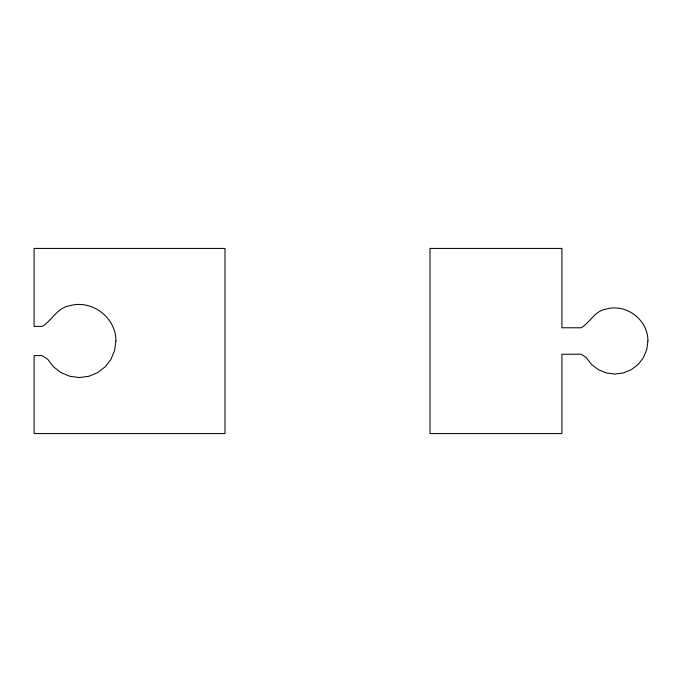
<?xml version="1.0" encoding="UTF-8"?>
<svg xmlns="http://www.w3.org/2000/svg" width="682" height="682" viewBox="0 0 682 682"><rect width="100%" height="100%" fill="white"/><g stroke="black" fill="none" stroke-linecap="round" stroke-linejoin="round"><path stroke-width="1.02" d="M115.88 341L114.627 350.454L110.978 359.269L105.173 366.839L97.603 372.645L88.796 376.293L79.334 377.538L69.879 376.293L61.065 372.645L53.503 366.839L47.689 359.269L42.207 355.612L34.1 355.612L34.1 433.582L224.992 433.582L224.992 248.418L34.1 248.418L34.1 326.388L42.207 326.388C52.241 320.361 56.99 307.71 69.879 305.707C92.121 299.304 116.307 317.855 115.88 341M647.9 341L646.775 349.559L643.467 357.53L638.216 364.384L631.37 369.635L623.391 372.935L614.832 374.068L606.272 372.935L598.302 369.635L591.456 364.384L586.196 357.53L581.235 354.222L561.925 354.222L561.925 433.582L430.001 433.582L430.001 248.418L561.925 248.418L561.925 327.778L581.235 327.778C590.314 322.322 594.61 310.873 606.272 309.065C626.408 303.268 648.284 320.054 647.9 341"/></g></svg>
